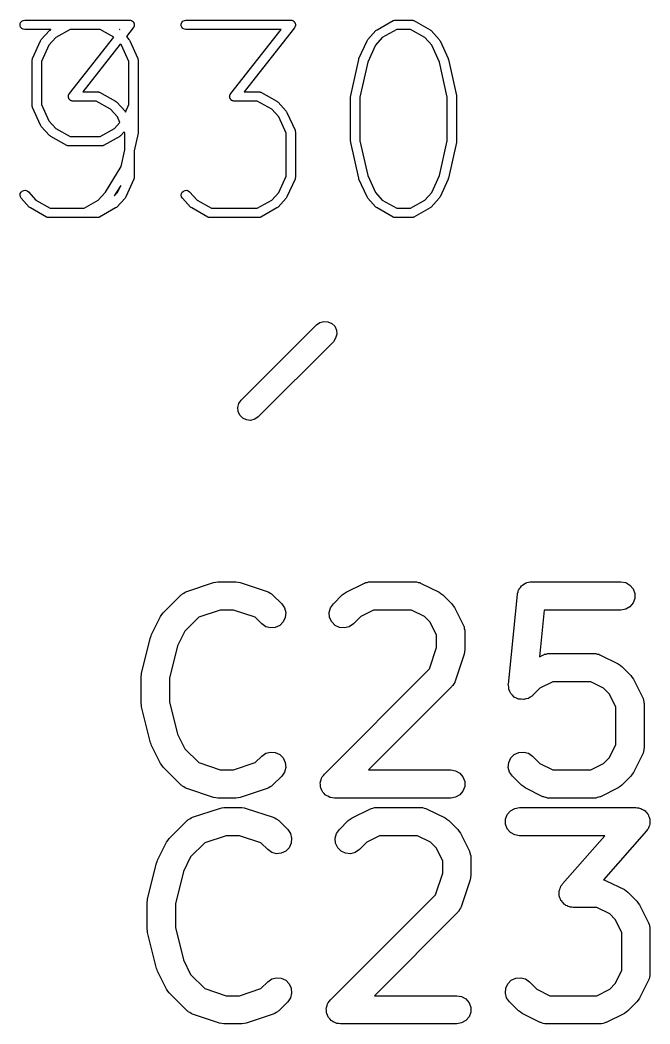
# Model space of a CAD drawing. Extents: x 83.4 to 168.1, y -157.3 to -85.4.
# Drawn here: x 154.07 to 157.42, y -121.04 to -115.7 of the extents above; entities that cross this region are included whole.
import ezdxf

# ---------------------------------------------------------------- set-up
doc = ezdxf.new("R2010")
doc.units = 0
doc.header["$MEASUREMENT"] = 0
doc.layers.add('BLACK', color=7, linetype='CONTINUOUS')

msp = doc.modelspace()

# ---------------------------------------------------------------- linework, layer by layer
at = {"layer": 'Black'}
for p, q in [((154.082, -115.71), (154.089, -115.706)), ((154.089, -115.706), (154.098, -115.704)), ((154.098, -115.704), (154.655, -115.704)), ((154.655, -115.704), (154.657, -115.705)), ((154.657, -115.705), (154.659, -115.704)), ((154.659, -115.704), (154.661, -115.705)), ((154.661, -115.705), (154.664, -115.706)), ((154.664, -115.706), (154.665, -115.707)), ((154.939, -115.71), (154.947, -115.706)), ((154.947, -115.706), (154.955, -115.704)), ((154.955, -115.704), (155.512, -115.704)), ((155.512, -115.704), (155.514, -115.705)), ((155.514, -115.705), (155.516, -115.704)), ((155.516, -115.704), (155.518, -115.705)), ((155.518, -115.705), (155.521, -115.706)), ((155.521, -115.706), (155.522, -115.707)), ((156.059, -115.707), (156.061, -115.706)), ((156.061, -115.706), (156.063, -115.705)), ((156.063, -115.705), (156.065, -115.705)), ((156.065, -115.705), (156.067, -115.705)), ((156.067, -115.705), (156.069, -115.704)), ((156.069, -115.704), (156.155, -115.704)), ((156.155, -115.704), (156.157, -115.705)), ((156.157, -115.705), (156.159, -115.705)), ((156.159, -115.705), (156.161, -115.705)), ((156.161, -115.705), (156.164, -115.706)), ((156.164, -115.706), (156.165, -115.707)), ((154.073, -115.725), (154.076, -115.717)), ((154.073, -115.734), (154.073, -115.725)), ((154.076, -115.742), (154.073, -115.734)), ((154.076, -115.717), (154.082, -115.71)), ((154.082, -115.748), (154.076, -115.742)), ((154.089, -115.753), (154.082, -115.748)), ((154.098, -115.754), (154.089, -115.753)), ((154.237, -115.754), (154.098, -115.754)), ((154.229, -115.76), (154.233, -115.758)), ((154.233, -115.758), (154.236, -115.755)), ((154.236, -115.755), (154.237, -115.754)), ((154.34, -115.754), (154.264, -115.797)), ((154.499, -115.754), (154.34, -115.754)), ((154.572, -115.795), (154.499, -115.754)), ((154.602, -115.754), (154.603, -115.755)), ((154.604, -115.754), (154.602, -115.754)), ((154.603, -115.755), (154.604, -115.754)), ((154.603, -115.755), (154.603, -115.755)), ((154.675, -115.745), (154.638, -115.792)), ((154.665, -115.707), (154.667, -115.707)), ((154.667, -115.707), (154.669, -115.709)), ((154.669, -115.709), (154.671, -115.71)), ((154.671, -115.71), (154.672, -115.711)), ((154.672, -115.711), (154.674, -115.713)), ((154.674, -115.713), (154.675, -115.715)), ((154.675, -115.715), (154.677, -115.717)), ((154.676, -115.743), (154.675, -115.745)), ((154.677, -115.742), (154.676, -115.743)), ((154.677, -115.717), (154.677, -115.718)), ((154.677, -115.718), (154.678, -115.72)), ((154.678, -115.739), (154.677, -115.742)), ((154.678, -115.72), (154.679, -115.722)), ((154.679, -115.737), (154.678, -115.739)), ((154.679, -115.722), (154.68, -115.725)), ((154.68, -115.734), (154.679, -115.735)), ((154.679, -115.735), (154.679, -115.737)), ((154.68, -115.725), (154.68, -115.727)), ((154.68, -115.727), (154.68, -115.728)), ((154.68, -115.728), (154.68, -115.731)), ((154.68, -115.731), (154.68, -115.734)), ((154.93, -115.725), (154.933, -115.717)), ((154.93, -115.734), (154.93, -115.725)), ((154.933, -115.742), (154.93, -115.734)), ((154.933, -115.717), (154.939, -115.71)), ((154.939, -115.748), (154.933, -115.742)), ((154.947, -115.753), (154.939, -115.748)), ((154.955, -115.754), (154.947, -115.753)), ((155.461, -115.754), (154.955, -115.754)), ((155.193, -116.095), (155.461, -115.754)), ((155.532, -115.745), (155.264, -116.085)), ((155.522, -115.707), (155.524, -115.707)), ((155.524, -115.707), (155.526, -115.709)), ((155.526, -115.709), (155.528, -115.71)), ((155.528, -115.71), (155.529, -115.711)), ((155.529, -115.711), (155.531, -115.713)), ((155.531, -115.713), (155.532, -115.715)), ((155.532, -115.715), (155.534, -115.717)), ((155.533, -115.743), (155.532, -115.745)), ((155.534, -115.742), (155.533, -115.743)), ((155.534, -115.717), (155.534, -115.718)), ((155.534, -115.718), (155.535, -115.72)), ((155.535, -115.739), (155.534, -115.742)), ((155.535, -115.72), (155.536, -115.722)), ((155.536, -115.737), (155.535, -115.739)), ((155.536, -115.722), (155.537, -115.725)), ((155.537, -115.734), (155.536, -115.735)), ((155.536, -115.735), (155.536, -115.737)), ((155.537, -115.725), (155.537, -115.727)), ((155.537, -115.727), (155.537, -115.728)), ((155.537, -115.728), (155.537, -115.731)), ((155.537, -115.731), (155.537, -115.734)), ((155.965, -115.76), (155.968, -115.758)), ((155.968, -115.758), (155.971, -115.755)), ((155.971, -115.755), (156.057, -115.707)), ((156.076, -115.754), (155.999, -115.797)), ((156.057, -115.707), (156.059, -115.707)), ((156.149, -115.754), (156.076, -115.754)), ((156.225, -115.797), (156.149, -115.754)), ((156.165, -115.707), (156.167, -115.707)), ((156.167, -115.707), (156.253, -115.755)), ((156.253, -115.755), (156.256, -115.758)), ((156.256, -115.758), (156.259, -115.76)), ((154.182, -115.814), (154.184, -115.811)), ((154.184, -115.811), (154.186, -115.808)), ((154.186, -115.808), (154.229, -115.76)), ((154.264, -115.797), (154.226, -115.838)), ((154.335, -116.095), (154.572, -115.795)), ((154.638, -115.792), (154.652, -115.808)), ((154.652, -115.808), (154.654, -115.811)), ((154.654, -115.811), (154.656, -115.814)), ((155.918, -115.814), (155.92, -115.811)), ((155.92, -115.811), (155.922, -115.808)), ((155.922, -115.808), (155.965, -115.76)), ((155.999, -115.797), (155.962, -115.838)), ((156.262, -115.838), (156.225, -115.797)), ((156.259, -115.76), (156.302, -115.808)), ((156.302, -115.808), (156.304, -115.811)), ((156.304, -115.811), (156.306, -115.814)), ((154.139, -115.909), (154.182, -115.814)), ((154.226, -115.838), (154.187, -115.925)), ((154.606, -115.832), (154.407, -116.085)), ((154.612, -115.838), (154.606, -115.832)), ((154.651, -115.925), (154.612, -115.838)), ((154.656, -115.814), (154.699, -115.909)), ((155.875, -115.909), (155.918, -115.814)), ((155.962, -115.838), (155.922, -115.928)), ((156.303, -115.928), (156.262, -115.838)), ((156.306, -115.814), (156.349, -115.909)), ((154.137, -115.918), (154.138, -115.915)), ((154.137, -115.919), (154.137, -115.918)), ((154.137, -115.92), (154.137, -115.919)), ((154.138, -115.915), (154.139, -115.911)), ((154.139, -115.91), (154.139, -115.909)), ((154.139, -115.911), (154.139, -115.91)), ((154.699, -115.909), (154.7, -115.91)), ((154.7, -115.91), (154.7, -115.911)), ((154.7, -115.911), (154.701, -115.915)), ((154.701, -115.915), (154.701, -115.918)), ((154.701, -115.918), (154.701, -115.919)), ((154.701, -115.919), (154.701, -115.92)), ((155.831, -116.105), (155.874, -115.914)), ((155.874, -115.914), (155.875, -115.912)), ((155.875, -115.912), (155.875, -115.909)), ((156.349, -115.909), (156.35, -115.912)), ((156.35, -115.912), (156.351, -115.914)), ((156.351, -115.914), (156.394, -116.105)), ((154.137, -116.158), (154.137, -115.92)), ((154.187, -115.925), (154.187, -116.152)), ((154.651, -116.152), (154.651, -115.925)), ((154.701, -115.92), (154.701, -116.301)), ((155.922, -115.928), (155.88, -116.113)), ((156.344, -116.113), (156.303, -115.928)), ((154.33, -116.106), (154.331, -116.104)), ((154.33, -116.108), (154.33, -116.106)), ((154.33, -116.111), (154.33, -116.108)), ((154.33, -116.113), (154.33, -116.111)), ((154.33, -116.115), (154.33, -116.113)), ((154.331, -116.117), (154.33, -116.115)), ((154.331, -116.102), (154.333, -116.1)), ((154.331, -116.104), (154.331, -116.102)), ((154.332, -116.119), (154.331, -116.117)), ((154.333, -116.121), (154.332, -116.119)), ((154.333, -116.098), (154.335, -116.096)), ((154.333, -116.1), (154.333, -116.098)), ((154.333, -116.123), (154.333, -116.121)), ((154.335, -116.125), (154.333, -116.123)), ((154.335, -116.096), (154.335, -116.095)), ((154.336, -116.127), (154.335, -116.125)), ((154.338, -116.128), (154.336, -116.127)), ((154.339, -116.129), (154.338, -116.128)), ((154.341, -116.131), (154.339, -116.129)), ((154.343, -116.132), (154.341, -116.131)), ((154.345, -116.133), (154.343, -116.132)), ((154.347, -116.134), (154.345, -116.133)), ((154.407, -116.085), (154.484, -116.085)), ((154.484, -116.085), (154.486, -116.086)), ((154.486, -116.086), (154.488, -116.086)), ((154.488, -116.086), (154.49, -116.086)), ((154.49, -116.086), (154.492, -116.087)), ((154.492, -116.087), (154.494, -116.088)), ((154.494, -116.088), (154.496, -116.088)), ((154.496, -116.088), (154.581, -116.136)), ((155.187, -116.111), (155.188, -116.108)), ((155.188, -116.113), (155.187, -116.111)), ((155.188, -116.102), (155.19, -116.1)), ((155.188, -116.104), (155.188, -116.102)), ((155.188, -116.106), (155.188, -116.104)), ((155.188, -116.108), (155.188, -116.106)), ((155.188, -116.115), (155.188, -116.113)), ((155.188, -116.117), (155.188, -116.115)), ((155.189, -116.119), (155.188, -116.117)), ((155.19, -116.121), (155.189, -116.119)), ((155.19, -116.1), (155.191, -116.098)), ((155.191, -116.123), (155.19, -116.121)), ((155.191, -116.098), (155.192, -116.096)), ((155.192, -116.125), (155.191, -116.123)), ((155.192, -116.096), (155.193, -116.095)), ((155.194, -116.127), (155.192, -116.125)), ((155.195, -116.128), (155.194, -116.127)), ((155.196, -116.129), (155.195, -116.128)), ((155.198, -116.131), (155.196, -116.129)), ((155.2, -116.132), (155.198, -116.131)), ((155.202, -116.133), (155.2, -116.132)), ((155.204, -116.134), (155.202, -116.133)), ((155.264, -116.085), (155.341, -116.085)), ((155.341, -116.085), (155.343, -116.086)), ((155.343, -116.086), (155.345, -116.086)), ((155.345, -116.086), (155.347, -116.086)), ((155.347, -116.086), (155.349, -116.087)), ((155.349, -116.087), (155.351, -116.088)), ((155.351, -116.088), (155.353, -116.088)), ((155.353, -116.088), (155.439, -116.136)), ((155.83, -116.11), (155.831, -116.107)), ((155.83, -116.348), (155.83, -116.11)), ((155.831, -116.107), (155.831, -116.105)), ((155.88, -116.113), (155.88, -116.346)), ((156.344, -116.346), (156.344, -116.113)), ((156.394, -116.105), (156.394, -116.107)), ((156.394, -116.107), (156.394, -116.11)), ((156.394, -116.11), (156.394, -116.348)), ((154.137, -116.159), (154.137, -116.158)), ((154.137, -116.16), (154.137, -116.159)), ((154.138, -116.163), (154.137, -116.16)), ((154.139, -116.166), (154.138, -116.163)), ((154.139, -116.167), (154.139, -116.166)), ((154.139, -116.168), (154.139, -116.167)), ((154.182, -116.263), (154.139, -116.168)), ((154.187, -116.152), (154.226, -116.239)), ((154.349, -116.134), (154.347, -116.134)), ((154.351, -116.135), (154.349, -116.134)), ((154.353, -116.135), (154.351, -116.135)), ((154.355, -116.135), (154.353, -116.135)), ((154.477, -116.135), (154.355, -116.135)), ((154.554, -116.178), (154.477, -116.135)), ((154.591, -116.219), (154.554, -116.178)), ((154.581, -116.136), (154.585, -116.139)), ((154.585, -116.139), (154.588, -116.141)), ((154.588, -116.141), (154.631, -116.189)), ((154.633, -116.193), (154.651, -116.152)), ((155.206, -116.134), (155.204, -116.134)), ((155.209, -116.135), (155.206, -116.134)), ((155.21, -116.135), (155.209, -116.135)), ((155.212, -116.135), (155.21, -116.135)), ((155.334, -116.135), (155.212, -116.135)), ((155.411, -116.178), (155.334, -116.135)), ((155.448, -116.219), (155.411, -116.178)), ((155.439, -116.136), (155.442, -116.139)), ((155.442, -116.139), (155.445, -116.141)), ((155.445, -116.141), (155.488, -116.189)), ((154.226, -116.239), (154.264, -116.281)), ((154.604, -116.248), (154.591, -116.219)), ((154.631, -116.189), (154.633, -116.192)), ((154.633, -116.192), (154.633, -116.193)), ((155.487, -116.306), (155.448, -116.219)), ((155.488, -116.189), (155.49, -116.192)), ((155.49, -116.192), (155.492, -116.195)), ((155.492, -116.195), (155.535, -116.29)), ((154.184, -116.266), (154.182, -116.263)), ((154.186, -116.27), (154.184, -116.266)), ((154.229, -116.317), (154.186, -116.27)), ((154.264, -116.281), (154.34, -116.323)), ((154.499, -116.323), (154.575, -116.281)), ((154.575, -116.281), (154.604, -116.248)), ((155.535, -116.29), (155.535, -116.291)), ((155.535, -116.291), (155.536, -116.292)), ((155.536, -116.292), (155.536, -116.295)), ((154.233, -116.32), (154.229, -116.317)), ((154.236, -116.323), (154.233, -116.32)), ((154.321, -116.37), (154.236, -116.323)), ((154.34, -116.323), (154.499, -116.323)), ((154.603, -116.323), (154.517, -116.37)), ((154.606, -116.32), (154.603, -116.323)), ((154.609, -116.317), (154.606, -116.32)), ((154.627, -116.298), (154.609, -116.317)), ((154.63, -116.306), (154.627, -116.298)), ((154.63, -116.393), (154.63, -116.306)), ((154.701, -116.306), (154.68, -116.399)), ((154.701, -116.301), (154.701, -116.303)), ((154.701, -116.303), (154.701, -116.306)), ((155.487, -116.533), (155.487, -116.306)), ((155.536, -116.295), (155.537, -116.299)), ((155.537, -116.299), (155.537, -116.3)), ((155.537, -116.3), (155.537, -116.301)), ((155.537, -116.301), (155.537, -116.539)), ((155.88, -116.346), (155.922, -116.531)), ((156.303, -116.531), (156.344, -116.346)), ((154.323, -116.371), (154.321, -116.37)), ((154.325, -116.372), (154.323, -116.371)), ((154.327, -116.372), (154.325, -116.372)), ((154.33, -116.373), (154.327, -116.372)), ((154.332, -116.373), (154.33, -116.373)), ((154.334, -116.373), (154.332, -116.373)), ((154.505, -116.373), (154.334, -116.373)), ((154.507, -116.373), (154.505, -116.373)), ((154.509, -116.373), (154.507, -116.373)), ((154.511, -116.372), (154.509, -116.373)), ((154.514, -116.372), (154.511, -116.372)), ((154.515, -116.371), (154.514, -116.372)), ((154.517, -116.37), (154.515, -116.371)), ((154.61, -116.482), (154.63, -116.393)), ((154.68, -116.399), (154.68, -116.539)), ((155.831, -116.351), (155.83, -116.348)), ((155.831, -116.354), (155.831, -116.351)), ((155.874, -116.544), (155.831, -116.354)), ((156.394, -116.354), (156.351, -116.544)), ((156.394, -116.348), (156.394, -116.351)), ((156.394, -116.351), (156.394, -116.354)), ((154.528, -116.619), (154.61, -116.482)), ((154.678, -116.549), (154.635, -116.644)), ((154.679, -116.547), (154.678, -116.548)), ((154.678, -116.548), (154.678, -116.549)), ((154.68, -116.541), (154.679, -116.544)), ((154.679, -116.544), (154.679, -116.547)), ((154.68, -116.539), (154.68, -116.54)), ((154.68, -116.54), (154.68, -116.541)), ((155.448, -116.62), (155.487, -116.533)), ((155.535, -116.549), (155.492, -116.644)), ((155.536, -116.547), (155.535, -116.548)), ((155.535, -116.548), (155.535, -116.549)), ((155.537, -116.541), (155.536, -116.544)), ((155.536, -116.544), (155.536, -116.547)), ((155.537, -116.539), (155.537, -116.54)), ((155.537, -116.54), (155.537, -116.541)), ((155.875, -116.547), (155.874, -116.544)), ((155.875, -116.549), (155.875, -116.547)), ((155.918, -116.644), (155.875, -116.549)), ((155.922, -116.531), (155.962, -116.62)), ((156.262, -116.62), (156.303, -116.531)), ((156.349, -116.549), (156.306, -116.644)), ((156.35, -116.547), (156.349, -116.549)), ((156.351, -116.544), (156.35, -116.547)), ((154.078, -116.619), (154.085, -116.613)), ((154.085, -116.613), (154.093, -116.61)), ((154.093, -116.61), (154.101, -116.609)), ((154.101, -116.609), (154.11, -116.612)), ((154.11, -116.612), (154.117, -116.617)), ((154.608, -116.583), (154.574, -116.639)), ((154.591, -116.62), (154.608, -116.583)), ((154.935, -116.619), (154.942, -116.613)), ((154.942, -116.613), (154.95, -116.61)), ((154.95, -116.61), (154.959, -116.609)), ((154.959, -116.609), (154.967, -116.612)), ((154.967, -116.612), (154.974, -116.617)), ((154.073, -116.635), (154.074, -116.626)), ((154.075, -116.643), (154.073, -116.635)), ((154.074, -116.626), (154.078, -116.619)), ((154.079, -116.651), (154.075, -116.643)), ((154.122, -116.698), (154.079, -116.651)), ((154.117, -116.617), (154.157, -116.662)), ((154.157, -116.662), (154.233, -116.704)), ((154.413, -116.704), (154.489, -116.662)), ((154.489, -116.662), (154.528, -116.619)), ((154.574, -116.639), (154.591, -116.62)), ((154.631, -116.651), (154.588, -116.698)), ((154.633, -116.647), (154.631, -116.651)), ((154.635, -116.644), (154.633, -116.647)), ((154.93, -116.635), (154.931, -116.626)), ((154.932, -116.643), (154.93, -116.635)), ((154.931, -116.626), (154.935, -116.619)), ((154.936, -116.651), (154.932, -116.643)), ((154.979, -116.698), (154.936, -116.651)), ((154.974, -116.617), (155.014, -116.662)), ((155.014, -116.662), (155.09, -116.704)), ((155.334, -116.704), (155.411, -116.662)), ((155.411, -116.662), (155.448, -116.62)), ((155.488, -116.651), (155.445, -116.698)), ((155.49, -116.647), (155.488, -116.651)), ((155.492, -116.644), (155.49, -116.647)), ((155.92, -116.647), (155.918, -116.644)), ((155.922, -116.651), (155.92, -116.647)), ((155.965, -116.698), (155.922, -116.651)), ((155.962, -116.62), (155.999, -116.662)), ((155.999, -116.662), (156.076, -116.704)), ((156.149, -116.704), (156.225, -116.662)), ((156.225, -116.662), (156.262, -116.62)), ((156.302, -116.651), (156.259, -116.698)), ((156.304, -116.647), (156.302, -116.651)), ((156.306, -116.644), (156.304, -116.647)), ((154.125, -116.701), (154.122, -116.698)), ((154.129, -116.703), (154.125, -116.701)), ((154.214, -116.751), (154.129, -116.703)), ((154.233, -116.704), (154.413, -116.704)), ((154.581, -116.703), (154.496, -116.751)), ((154.585, -116.701), (154.581, -116.703)), ((154.588, -116.698), (154.585, -116.701)), ((154.983, -116.701), (154.979, -116.698)), ((154.986, -116.703), (154.983, -116.701)), ((155.071, -116.751), (154.986, -116.703)), ((155.09, -116.704), (155.334, -116.704)), ((155.439, -116.703), (155.353, -116.751)), ((155.442, -116.701), (155.439, -116.703)), ((155.445, -116.698), (155.442, -116.701)), ((155.968, -116.701), (155.965, -116.698)), ((155.971, -116.703), (155.968, -116.701)), ((156.057, -116.751), (155.971, -116.703)), ((156.076, -116.704), (156.149, -116.704)), ((156.253, -116.703), (156.167, -116.751)), ((156.256, -116.701), (156.253, -116.703)), ((156.259, -116.698), (156.256, -116.701)), ((154.216, -116.752), (154.214, -116.751)), ((154.218, -116.753), (154.216, -116.752)), ((154.22, -116.753), (154.218, -116.753)), ((154.223, -116.754), (154.22, -116.753)), ((154.225, -116.754), (154.223, -116.754)), ((154.226, -116.754), (154.225, -116.754)), ((154.248, -116.754), (154.226, -116.754)), ((154.484, -116.754), (154.248, -116.754)), ((154.486, -116.754), (154.484, -116.754)), ((154.488, -116.754), (154.486, -116.754)), ((154.49, -116.753), (154.488, -116.754)), ((154.492, -116.753), (154.49, -116.753)), ((154.494, -116.752), (154.492, -116.753)), ((154.496, -116.751), (154.494, -116.752)), ((155.073, -116.752), (155.071, -116.751)), ((155.075, -116.753), (155.073, -116.752)), ((155.077, -116.753), (155.075, -116.753)), ((155.08, -116.754), (155.077, -116.753)), ((155.082, -116.754), (155.08, -116.754)), ((155.084, -116.754), (155.082, -116.754)), ((155.341, -116.754), (155.084, -116.754)), ((155.343, -116.754), (155.341, -116.754)), ((155.345, -116.754), (155.343, -116.754)), ((155.347, -116.753), (155.345, -116.754)), ((155.349, -116.753), (155.347, -116.753)), ((155.351, -116.752), (155.349, -116.753)), ((155.353, -116.751), (155.351, -116.752)), ((156.059, -116.752), (156.057, -116.751)), ((156.061, -116.753), (156.059, -116.752)), ((156.063, -116.753), (156.061, -116.753)), ((156.065, -116.754), (156.063, -116.753)), ((156.067, -116.754), (156.065, -116.754)), ((156.069, -116.754), (156.067, -116.754)), ((156.155, -116.754), (156.069, -116.754)), ((156.157, -116.754), (156.155, -116.754)), ((156.159, -116.754), (156.157, -116.754)), ((156.161, -116.753), (156.159, -116.754)), ((156.164, -116.753), (156.161, -116.753)), ((156.165, -116.752), (156.164, -116.753)), ((156.167, -116.751), (156.165, -116.752)), ((155.667, -117.311), (155.688, -117.306)), ((155.688, -117.306), (155.71, -117.308)), ((155.249, -117.724), (155.649, -117.324)), ((155.649, -117.324), (155.667, -117.311)), ((155.71, -117.308), (155.73, -117.317)), ((155.73, -117.317), (155.746, -117.332)), ((155.746, -117.332), (155.755, -117.352)), ((155.755, -117.352), (155.757, -117.374)), ((155.739, -117.414), (155.339, -117.814)), ((155.751, -117.396), (155.739, -117.414)), ((155.757, -117.374), (155.751, -117.396)), ((155.236, -117.742), (155.249, -117.724)), ((155.231, -117.763), (155.236, -117.742)), ((155.233, -117.785), (155.231, -117.763)), ((155.242, -117.805), (155.233, -117.785)), ((155.258, -117.821), (155.242, -117.805)), ((155.277, -117.83), (155.258, -117.821)), ((155.299, -117.832), (155.277, -117.83)), ((155.321, -117.826), (155.299, -117.832)), ((155.339, -117.814), (155.321, -117.826)), ((155.101, -118.695), (155.113, -118.693)), ((155.113, -118.693), (155.125, -118.691)), ((155.125, -118.691), (155.22, -118.691)), ((155.22, -118.691), (155.232, -118.693)), ((155.232, -118.693), (155.244, -118.695)), ((155.909, -118.695), (155.918, -118.694)), ((155.918, -118.694), (155.926, -118.691)), ((155.926, -118.691), (155.93, -118.691)), ((155.93, -118.691), (155.935, -118.691)), ((155.935, -118.691), (156.173, -118.691)), ((156.173, -118.691), (156.177, -118.691)), ((156.177, -118.691), (156.181, -118.691)), ((156.181, -118.691), (156.19, -118.694)), ((156.19, -118.694), (156.198, -118.695)), ((156.766, -118.695), (156.776, -118.693)), ((156.776, -118.693), (156.786, -118.691)), ((156.786, -118.691), (156.789, -118.691)), ((156.789, -118.691), (156.792, -118.691)), ((156.792, -118.691), (157.268, -118.691)), ((157.268, -118.691), (157.294, -118.695)), ((154.943, -118.75), (154.951, -118.745)), ((154.951, -118.745), (154.955, -118.744)), ((154.955, -118.744), (154.959, -118.742)), ((154.959, -118.742), (155.101, -118.695)), ((155.244, -118.695), (155.387, -118.742)), ((155.387, -118.742), (155.391, -118.744)), ((155.391, -118.744), (155.395, -118.745)), ((155.395, -118.745), (155.402, -118.75)), ((155.796, -118.753), (155.806, -118.746)), ((155.806, -118.746), (155.901, -118.699)), ((155.901, -118.699), (155.905, -118.697)), ((155.905, -118.697), (155.909, -118.695)), ((156.198, -118.695), (156.202, -118.697)), ((156.202, -118.697), (156.206, -118.699)), ((156.206, -118.699), (156.302, -118.746)), ((156.302, -118.746), (156.311, -118.753)), ((156.718, -118.753), (156.721, -118.743)), ((156.721, -118.743), (156.724, -118.733)), ((156.724, -118.733), (156.726, -118.731)), ((156.726, -118.731), (156.727, -118.728)), ((156.727, -118.728), (156.733, -118.72)), ((156.733, -118.72), (156.739, -118.712)), ((156.739, -118.712), (156.742, -118.71)), ((156.742, -118.71), (156.744, -118.708)), ((156.744, -118.708), (156.752, -118.703)), ((156.752, -118.703), (156.761, -118.697)), ((156.761, -118.697), (156.764, -118.697)), ((156.764, -118.697), (156.766, -118.695)), ((157.294, -118.695), (157.316, -118.708)), ((157.316, -118.708), (157.333, -118.728)), ((157.333, -118.728), (157.342, -118.753)), ((154.834, -118.855), (154.929, -118.76)), ((154.929, -118.76), (154.933, -118.758)), ((154.933, -118.758), (154.936, -118.755)), ((154.936, -118.755), (154.943, -118.75)), ((155.402, -118.75), (155.41, -118.755)), ((155.41, -118.755), (155.413, -118.758)), ((155.413, -118.758), (155.416, -118.76)), ((155.416, -118.76), (155.464, -118.808)), ((155.739, -118.808), (155.786, -118.76)), ((155.786, -118.76), (155.796, -118.753)), ((156.311, -118.753), (156.321, -118.76)), ((156.321, -118.76), (156.369, -118.808)), ((156.67, -119.234), (156.717, -118.758)), ((156.717, -118.758), (156.718, -118.755)), ((156.718, -118.755), (156.718, -118.753)), ((157.342, -118.779), (157.333, -118.803)), ((157.342, -118.753), (157.342, -118.779)), ((155.137, -118.841), (155.023, -118.879)), ((155.208, -118.841), (155.137, -118.841)), ((155.323, -118.879), (155.208, -118.841)), ((155.464, -118.808), (155.479, -118.829)), ((155.479, -118.829), (155.486, -118.854)), ((155.486, -118.854), (155.483, -118.88)), ((155.717, -118.854), (155.724, -118.829)), ((155.719, -118.88), (155.717, -118.854)), ((155.724, -118.829), (155.739, -118.808)), ((155.952, -118.841), (155.884, -118.875)), ((156.155, -118.841), (155.952, -118.841)), ((156.224, -118.875), (156.155, -118.841)), ((156.369, -118.808), (156.376, -118.818)), ((156.376, -118.818), (156.383, -118.827)), ((156.383, -118.827), (156.43, -118.923)), ((156.86, -118.841), (156.835, -119.089)), ((157.268, -118.841), (156.86, -118.841)), ((157.294, -118.836), (157.268, -118.841)), ((157.316, -118.823), (157.294, -118.836)), ((157.333, -118.803), (157.316, -118.823)), ((154.772, -118.97), (154.82, -118.875)), ((154.82, -118.875), (154.827, -118.865)), ((154.827, -118.865), (154.834, -118.855)), ((155.023, -118.879), (154.949, -118.953)), ((155.358, -118.914), (155.323, -118.879)), ((155.472, -118.904), (155.454, -118.922)), ((155.483, -118.88), (155.472, -118.904)), ((155.73, -118.904), (155.719, -118.88)), ((155.749, -118.922), (155.73, -118.904)), ((155.884, -118.875), (155.845, -118.914)), ((156.254, -118.905), (156.224, -118.875)), ((156.288, -118.974), (156.254, -118.905)), ((154.949, -118.953), (154.91, -119.03)), ((155.379, -118.929), (155.358, -118.914)), ((155.404, -118.936), (155.379, -118.929)), ((155.43, -118.933), (155.404, -118.936)), ((155.454, -118.922), (155.43, -118.933)), ((155.772, -118.933), (155.749, -118.922)), ((155.798, -118.936), (155.772, -118.933)), ((155.823, -118.929), (155.798, -118.936)), ((155.845, -118.914), (155.823, -118.929)), ((156.43, -118.923), (156.432, -118.927)), ((156.432, -118.927), (156.434, -118.93)), ((156.434, -118.93), (156.435, -118.939)), ((156.435, -118.939), (156.438, -118.948)), ((156.438, -118.948), (156.437, -118.952)), ((156.437, -118.952), (156.438, -118.956)), ((156.438, -118.956), (156.438, -119.051)), ((154.719, -119.176), (154.767, -118.986)), ((154.767, -118.986), (154.77, -118.978)), ((154.77, -118.978), (154.772, -118.97)), ((156.288, -119.039), (156.288, -118.974)), ((154.91, -119.03), (154.867, -119.203)), ((156.25, -119.154), (156.288, -119.039)), ((156.436, -119.063), (156.434, -119.075)), ((156.438, -119.051), (156.436, -119.063)), ((156.434, -119.075), (156.387, -119.218)), ((156.835, -119.089), (156.853, -119.08)), ((156.853, -119.08), (156.858, -119.078)), ((156.858, -119.078), (156.861, -119.076)), ((156.861, -119.076), (156.87, -119.075)), ((156.87, -119.075), (156.878, -119.072)), ((156.878, -119.072), (156.883, -119.072)), ((156.883, -119.072), (156.887, -119.072)), ((156.887, -119.072), (157.125, -119.072)), ((157.125, -119.072), (157.129, -119.072)), ((157.129, -119.072), (157.134, -119.072)), ((157.134, -119.072), (157.142, -119.075)), ((157.142, -119.075), (157.151, -119.076)), ((157.151, -119.076), (157.155, -119.078)), ((157.155, -119.078), (157.159, -119.08)), ((157.159, -119.08), (157.254, -119.127)), ((155.691, -119.713), (156.25, -119.154)), ((157.254, -119.127), (157.264, -119.134)), ((157.264, -119.134), (157.273, -119.141)), ((157.273, -119.141), (157.321, -119.189)), ((154.717, -119.194), (154.718, -119.185)), ((154.717, -119.337), (154.717, -119.194)), ((154.718, -119.185), (154.719, -119.176)), ((154.867, -119.203), (154.867, -119.328)), ((156.384, -119.226), (156.379, -119.233)), ((156.385, -119.222), (156.384, -119.226)), ((156.387, -119.218), (156.385, -119.222)), ((156.905, -119.222), (156.836, -119.256)), ((157.107, -119.222), (156.905, -119.222)), ((157.176, -119.256), (157.107, -119.222)), ((157.321, -119.189), (157.328, -119.199)), ((157.328, -119.199), (157.335, -119.208)), ((157.335, -119.208), (157.383, -119.304)), ((156.369, -119.247), (155.925, -119.691)), ((156.371, -119.244), (156.369, -119.247)), ((156.374, -119.241), (156.371, -119.244)), ((156.379, -119.233), (156.374, -119.241)), ((156.671, -119.248), (156.669, -119.235)), ((156.669, -119.235), (156.67, -119.235)), ((156.67, -119.235), (156.67, -119.234)), ((156.671, -119.26), (156.671, -119.248)), ((156.672, -119.261), (156.671, -119.26)), ((156.677, -119.273), (156.672, -119.261)), ((156.672, -119.261), (156.672, -119.261)), ((156.682, -119.284), (156.677, -119.273)), ((156.836, -119.256), (156.797, -119.295)), ((157.206, -119.286), (157.176, -119.256)), ((154.867, -119.328), (154.91, -119.501)), ((156.683, -119.284), (156.682, -119.284)), ((156.683, -119.285), (156.683, -119.284)), ((156.692, -119.294), (156.683, -119.285)), ((156.7, -119.303), (156.692, -119.294)), ((156.701, -119.303), (156.7, -119.303)), ((156.713, -119.309), (156.701, -119.303)), ((156.701, -119.303), (156.701, -119.303)), ((156.724, -119.314), (156.713, -119.309)), ((156.725, -119.314), (156.724, -119.314)), ((156.724, -119.314), (156.724, -119.314)), ((156.737, -119.315), (156.725, -119.314)), ((156.75, -119.317), (156.737, -119.315)), ((156.751, -119.317), (156.75, -119.317)), ((156.75, -119.317), (156.75, -119.317)), ((156.763, -119.313), (156.751, -119.317)), ((156.775, -119.31), (156.763, -119.313)), ((156.776, -119.31), (156.775, -119.31)), ((156.775, -119.31), (156.775, -119.31)), ((156.786, -119.303), (156.776, -119.31)), ((156.797, -119.296), (156.786, -119.303)), ((156.797, -119.295), (156.797, -119.295)), ((156.797, -119.295), (156.797, -119.296)), ((157.241, -119.355), (157.206, -119.286)), ((157.383, -119.304), (157.384, -119.308)), ((157.384, -119.308), (157.386, -119.311)), ((157.386, -119.311), (157.388, -119.32)), ((157.388, -119.32), (157.39, -119.329)), ((157.39, -119.329), (157.39, -119.333)), ((157.39, -119.333), (157.391, -119.337)), ((154.718, -119.346), (154.717, -119.337)), ((154.719, -119.355), (154.718, -119.346)), ((154.767, -119.546), (154.719, -119.355)), ((157.241, -119.557), (157.241, -119.355)), ((157.391, -119.337), (157.391, -119.575)), ((154.77, -119.553), (154.767, -119.546)), ((154.91, -119.501), (154.949, -119.578)), ((154.772, -119.561), (154.77, -119.553)), ((154.82, -119.656), (154.772, -119.561)), ((154.949, -119.578), (155.023, -119.652)), ((155.358, -119.617), (155.379, -119.602)), ((155.379, -119.602), (155.404, -119.596)), ((155.404, -119.596), (155.43, -119.598)), ((155.43, -119.598), (155.454, -119.609)), ((156.701, -119.609), (156.725, -119.598)), ((156.725, -119.598), (156.751, -119.596)), ((156.751, -119.596), (156.776, -119.602)), ((156.776, -119.602), (156.797, -119.617)), ((157.206, -119.626), (157.241, -119.557)), ((157.386, -119.601), (157.384, -119.605)), ((157.388, -119.592), (157.386, -119.601)), ((157.39, -119.584), (157.388, -119.592)), ((157.391, -119.575), (157.39, -119.579)), ((157.39, -119.579), (157.39, -119.584)), ((155.023, -119.652), (155.137, -119.691)), ((155.208, -119.691), (155.323, -119.652)), ((155.323, -119.652), (155.358, -119.617)), ((155.454, -119.609), (155.472, -119.627)), ((155.472, -119.627), (155.483, -119.651)), ((155.483, -119.651), (155.486, -119.677)), ((156.669, -119.677), (156.672, -119.651)), ((156.672, -119.651), (156.683, -119.627)), ((156.683, -119.627), (156.701, -119.609)), ((156.797, -119.617), (156.836, -119.656)), ((157.176, -119.656), (157.206, -119.626)), ((157.383, -119.609), (157.335, -119.704)), ((157.384, -119.605), (157.383, -119.609)), ((154.827, -119.666), (154.82, -119.656)), ((154.834, -119.676), (154.827, -119.666)), ((154.929, -119.771), (154.834, -119.676)), ((155.137, -119.691), (155.208, -119.691)), ((155.479, -119.702), (155.464, -119.723)), ((155.486, -119.677), (155.479, -119.702)), ((155.925, -119.691), (156.363, -119.691)), ((156.363, -119.691), (156.389, -119.695)), ((156.389, -119.695), (156.411, -119.708)), ((156.411, -119.708), (156.428, -119.728)), ((156.676, -119.702), (156.669, -119.677)), ((156.691, -119.723), (156.676, -119.702)), ((156.836, -119.656), (156.905, -119.691)), ((156.905, -119.691), (157.107, -119.691)), ((157.107, -119.691), (157.176, -119.656)), ((157.335, -119.704), (157.328, -119.714)), ((155.464, -119.723), (155.416, -119.771)), ((155.669, -119.759), (155.67, -119.756)), ((155.67, -119.769), (155.669, -119.759)), ((155.67, -119.753), (155.674, -119.743)), ((155.67, -119.756), (155.67, -119.753)), ((155.674, -119.743), (155.676, -119.734)), ((155.676, -119.734), (155.678, -119.731)), ((155.678, -119.731), (155.679, -119.728)), ((155.679, -119.728), (155.686, -119.721)), ((155.686, -119.721), (155.691, -119.713)), ((156.428, -119.728), (156.437, -119.753)), ((156.437, -119.753), (156.437, -119.779)), ((156.739, -119.771), (156.691, -119.723)), ((157.321, -119.723), (157.273, -119.771)), ((157.328, -119.714), (157.321, -119.723)), ((154.933, -119.774), (154.929, -119.771)), ((154.936, -119.777), (154.933, -119.774)), ((154.943, -119.781), (154.936, -119.777)), ((154.951, -119.786), (154.943, -119.781)), ((154.955, -119.787), (154.951, -119.786)), ((154.959, -119.789), (154.955, -119.787)), ((155.101, -119.837), (154.959, -119.789)), ((155.387, -119.789), (155.244, -119.837)), ((155.391, -119.787), (155.387, -119.789)), ((155.395, -119.786), (155.391, -119.787)), ((155.402, -119.781), (155.395, -119.786)), ((155.41, -119.777), (155.402, -119.781)), ((155.413, -119.774), (155.41, -119.777)), ((155.416, -119.771), (155.413, -119.774)), ((155.67, -119.779), (155.67, -119.769)), ((155.671, -119.782), (155.67, -119.779)), ((155.672, -119.785), (155.671, -119.782)), ((155.676, -119.794), (155.672, -119.785)), ((155.679, -119.803), (155.676, -119.794)), ((155.681, -119.806), (155.679, -119.803)), ((155.683, -119.809), (155.681, -119.806)), ((155.69, -119.816), (155.683, -119.809)), ((156.428, -119.803), (156.411, -119.823)), ((156.437, -119.779), (156.428, -119.803)), ((156.749, -119.778), (156.739, -119.771)), ((156.758, -119.785), (156.749, -119.778)), ((156.853, -119.833), (156.758, -119.785)), ((157.254, -119.785), (157.159, -119.833)), ((157.264, -119.778), (157.254, -119.785)), ((157.273, -119.771), (157.264, -119.778)), ((155.113, -119.839), (155.101, -119.837)), ((155.125, -119.841), (155.113, -119.839)), ((155.22, -119.841), (155.125, -119.841)), ((155.232, -119.839), (155.22, -119.841)), ((155.244, -119.837), (155.232, -119.839)), ((155.696, -119.823), (155.69, -119.816)), ((155.699, -119.825), (155.696, -119.823)), ((155.701, -119.827), (155.699, -119.825)), ((155.71, -119.831), (155.701, -119.827)), ((155.719, -119.836), (155.71, -119.831)), ((155.722, -119.837), (155.719, -119.836)), ((155.725, -119.838), (155.722, -119.837)), ((155.735, -119.839), (155.725, -119.838)), ((155.744, -119.841), (155.735, -119.839)), ((156.363, -119.841), (155.744, -119.841)), ((156.389, -119.836), (156.363, -119.841)), ((156.411, -119.823), (156.389, -119.836)), ((156.858, -119.834), (156.853, -119.833)), ((156.861, -119.836), (156.858, -119.834)), ((156.87, -119.838), (156.861, -119.836)), ((156.878, -119.84), (156.87, -119.838)), ((156.883, -119.84), (156.878, -119.84)), ((156.887, -119.841), (156.883, -119.84)), ((157.125, -119.841), (156.887, -119.841)), ((157.129, -119.84), (157.125, -119.841)), ((157.134, -119.84), (157.129, -119.84)), ((157.142, -119.838), (157.134, -119.84)), ((157.151, -119.836), (157.142, -119.838)), ((157.155, -119.834), (157.151, -119.836)), ((157.159, -119.833), (157.155, -119.834)), ((154.99, -119.942), (155.133, -119.895)), ((155.133, -119.895), (155.145, -119.893)), ((155.145, -119.893), (155.157, -119.891)), ((155.157, -119.891), (155.252, -119.891)), ((155.252, -119.891), (155.264, -119.893)), ((155.264, -119.893), (155.276, -119.895)), ((155.276, -119.895), (155.419, -119.942)), ((155.838, -119.946), (155.933, -119.899)), ((155.933, -119.899), (155.937, -119.897)), ((155.937, -119.897), (155.941, -119.895)), ((155.941, -119.895), (155.949, -119.894)), ((155.949, -119.894), (155.958, -119.891)), ((155.958, -119.891), (155.962, -119.891)), ((155.962, -119.891), (155.966, -119.891)), ((155.966, -119.891), (156.205, -119.891)), ((156.205, -119.891), (156.209, -119.891)), ((156.209, -119.891), (156.213, -119.891)), ((156.213, -119.891), (156.222, -119.894)), ((156.222, -119.894), (156.23, -119.895)), ((156.23, -119.895), (156.234, -119.897)), ((156.234, -119.897), (156.238, -119.899)), ((156.238, -119.899), (156.333, -119.946)), ((156.663, -119.928), (156.68, -119.908)), ((156.68, -119.908), (156.703, -119.895)), ((156.703, -119.895), (156.728, -119.891)), ((156.728, -119.891), (157.347, -119.891)), ((157.347, -119.891), (157.355, -119.892)), ((157.355, -119.892), (157.362, -119.892)), ((157.362, -119.892), (157.367, -119.894)), ((157.367, -119.894), (157.373, -119.895)), ((157.373, -119.895), (157.379, -119.899)), ((157.379, -119.899), (157.386, -119.902)), ((157.386, -119.902), (157.391, -119.905)), ((157.391, -119.905), (157.396, -119.908)), ((157.396, -119.908), (157.4, -119.914)), ((157.4, -119.914), (157.406, -119.919)), ((157.406, -119.919), (157.409, -119.924)), ((154.866, -120.055), (154.961, -119.96)), ((154.961, -119.96), (154.965, -119.958)), ((154.965, -119.958), (154.967, -119.955)), ((154.967, -119.955), (154.975, -119.95)), ((154.975, -119.95), (154.982, -119.945)), ((154.982, -119.945), (154.987, -119.944)), ((154.987, -119.944), (154.99, -119.942)), ((155.419, -119.942), (155.423, -119.944)), ((155.423, -119.944), (155.427, -119.945)), ((155.427, -119.945), (155.434, -119.95)), ((155.434, -119.95), (155.442, -119.955)), ((155.442, -119.955), (155.445, -119.958)), ((155.445, -119.958), (155.448, -119.96)), ((155.448, -119.96), (155.496, -120.008)), ((155.771, -120.008), (155.818, -119.96)), ((155.818, -119.96), (155.828, -119.953)), ((155.828, -119.953), (155.838, -119.946)), ((156.333, -119.946), (156.343, -119.953)), ((156.343, -119.953), (156.353, -119.96)), ((156.353, -119.96), (156.4, -120.008)), ((156.654, -119.953), (156.663, -119.928)), ((156.654, -119.979), (156.654, -119.953)), ((157.409, -119.924), (157.412, -119.928)), ((157.412, -119.928), (157.415, -119.935)), ((157.415, -119.935), (157.418, -119.941)), ((157.418, -119.941), (157.419, -119.947)), ((157.419, -119.947), (157.421, -119.953)), ((157.421, -119.953), (157.421, -119.96)), ((157.421, -119.96), (157.422, -119.967)), ((157.422, -119.967), (157.421, -119.973)), ((157.421, -119.973), (157.421, -119.979)), ((155.496, -120.008), (155.511, -120.029)), ((155.511, -120.029), (155.517, -120.054)), ((155.749, -120.054), (155.756, -120.029)), ((155.756, -120.029), (155.771, -120.008)), ((156.4, -120.008), (156.407, -120.018)), ((156.407, -120.018), (156.414, -120.027)), ((156.414, -120.027), (156.462, -120.123)), ((156.663, -120.003), (156.654, -119.979)), ((156.68, -120.023), (156.663, -120.003)), ((156.703, -120.036), (156.68, -120.023)), ((157.404, -120.015), (157.176, -120.275)), ((157.408, -120.009), (157.404, -120.015)), ((157.412, -120.003), (157.408, -120.009)), ((157.414, -119.998), (157.412, -120.003)), ((157.417, -119.993), (157.414, -119.998)), ((157.419, -119.986), (157.417, -119.993)), ((157.421, -119.979), (157.419, -119.986)), ((154.804, -120.17), (154.852, -120.075)), ((154.852, -120.075), (154.859, -120.065)), ((154.859, -120.065), (154.866, -120.055)), ((155.055, -120.079), (154.98, -120.153)), ((155.169, -120.041), (155.055, -120.079)), ((155.24, -120.041), (155.169, -120.041)), ((155.354, -120.079), (155.24, -120.041)), ((155.39, -120.114), (155.354, -120.079)), ((155.515, -120.08), (155.504, -120.104)), ((155.517, -120.054), (155.515, -120.08)), ((155.751, -120.08), (155.749, -120.054)), ((155.762, -120.104), (155.751, -120.08)), ((155.916, -120.075), (155.877, -120.114)), ((155.984, -120.041), (155.916, -120.075)), ((156.187, -120.041), (155.984, -120.041)), ((156.255, -120.075), (156.187, -120.041)), ((156.286, -120.105), (156.255, -120.075)), ((156.728, -120.041), (156.703, -120.036)), ((157.182, -120.041), (156.728, -120.041)), ((156.958, -120.297), (157.182, -120.041)), ((155.411, -120.129), (155.39, -120.114)), ((155.436, -120.136), (155.411, -120.129)), ((155.462, -120.133), (155.436, -120.136)), ((155.486, -120.122), (155.462, -120.133)), ((155.504, -120.104), (155.486, -120.122)), ((155.781, -120.122), (155.762, -120.104)), ((155.804, -120.133), (155.781, -120.122)), ((155.83, -120.136), (155.804, -120.133)), ((155.855, -120.129), (155.83, -120.136)), ((155.877, -120.114), (155.855, -120.129)), ((156.32, -120.174), (156.286, -120.105)), ((156.462, -120.123), (156.463, -120.127)), ((156.463, -120.127), (156.465, -120.13)), ((156.465, -120.13), (156.467, -120.139)), ((154.751, -120.376), (154.798, -120.186)), ((154.798, -120.186), (154.802, -120.178)), ((154.802, -120.178), (154.804, -120.17)), ((154.98, -120.153), (154.942, -120.23)), ((156.32, -120.239), (156.32, -120.174)), ((156.467, -120.139), (156.47, -120.148)), ((156.47, -120.148), (156.469, -120.152)), ((156.469, -120.152), (156.47, -120.156)), ((156.47, -120.156), (156.47, -120.251)), ((154.942, -120.23), (154.899, -120.403)), ((156.282, -120.354), (156.32, -120.239)), ((156.466, -120.275), (156.419, -120.418)), ((156.468, -120.263), (156.466, -120.275)), ((156.47, -120.251), (156.468, -120.263)), ((157.176, -120.275), (157.183, -120.276)), ((157.183, -120.276), (157.186, -120.278)), ((157.186, -120.278), (157.19, -120.28)), ((157.19, -120.28), (157.286, -120.327)), ((156.939, -120.345), (156.94, -120.339)), ((156.94, -120.352), (156.939, -120.345)), ((156.94, -120.334), (156.943, -120.327)), ((156.94, -120.339), (156.94, -120.334)), ((156.943, -120.327), (156.944, -120.32)), ((156.944, -120.32), (156.947, -120.315)), ((156.947, -120.315), (156.949, -120.309)), ((156.949, -120.309), (156.954, -120.303)), ((156.954, -120.303), (156.958, -120.297)), ((157.286, -120.327), (157.295, -120.334)), ((157.295, -120.334), (157.305, -120.341)), ((157.305, -120.341), (157.353, -120.389)), ((154.749, -120.394), (154.75, -120.385)), ((154.749, -120.537), (154.749, -120.394)), ((154.75, -120.385), (154.751, -120.376)), ((155.723, -120.913), (156.282, -120.354)), ((156.94, -120.36), (156.94, -120.352)), ((156.942, -120.365), (156.94, -120.36)), ((156.943, -120.371), (156.942, -120.365)), ((156.947, -120.377), (156.943, -120.371)), ((156.949, -120.384), (156.947, -120.377)), ((156.953, -120.389), (156.949, -120.384)), ((156.956, -120.394), (156.953, -120.389)), ((156.961, -120.398), (156.956, -120.394)), ((156.966, -120.404), (156.961, -120.398)), ((157.353, -120.389), (157.36, -120.399)), ((157.36, -120.399), (157.367, -120.408)), ((154.899, -120.403), (154.899, -120.528)), ((156.4, -120.447), (155.957, -120.891)), ((156.403, -120.444), (156.4, -120.447)), ((156.406, -120.441), (156.403, -120.444)), ((156.41, -120.433), (156.406, -120.441)), ((156.415, -120.426), (156.41, -120.433)), ((156.416, -120.422), (156.415, -120.426)), ((156.419, -120.418), (156.416, -120.422)), ((156.971, -120.407), (156.966, -120.404)), ((156.975, -120.411), (156.971, -120.407)), ((156.982, -120.413), (156.975, -120.411)), ((156.988, -120.417), (156.982, -120.413)), ((156.994, -120.418), (156.988, -120.417)), ((157, -120.42), (156.994, -120.418)), ((157.007, -120.42), (157, -120.42)), ((157.014, -120.422), (157.007, -120.42)), ((157.139, -120.422), (157.014, -120.422)), ((157.208, -120.456), (157.139, -120.422)), ((157.238, -120.486), (157.208, -120.456)), ((157.367, -120.408), (157.414, -120.504)), ((157.272, -120.555), (157.238, -120.486)), ((157.414, -120.504), (157.416, -120.508)), ((157.416, -120.508), (157.418, -120.511)), ((154.75, -120.546), (154.749, -120.537)), ((154.751, -120.555), (154.75, -120.546)), ((154.798, -120.746), (154.751, -120.555)), ((154.899, -120.528), (154.942, -120.701)), ((157.272, -120.757), (157.272, -120.555)), ((157.418, -120.511), (157.419, -120.52)), ((157.419, -120.52), (157.422, -120.529)), ((157.422, -120.529), (157.422, -120.533)), ((157.422, -120.533), (157.422, -120.537)), ((157.422, -120.537), (157.422, -120.775)), ((154.942, -120.701), (154.98, -120.778)), ((154.802, -120.753), (154.798, -120.746)), ((154.804, -120.761), (154.802, -120.753)), ((154.852, -120.856), (154.804, -120.761)), ((157.238, -120.826), (157.272, -120.757)), ((157.422, -120.775), (157.422, -120.779)), ((154.98, -120.778), (155.055, -120.852)), ((155.354, -120.852), (155.39, -120.817)), ((155.39, -120.817), (155.411, -120.802)), ((155.411, -120.802), (155.436, -120.796)), ((155.436, -120.796), (155.462, -120.798)), ((155.462, -120.798), (155.486, -120.809)), ((155.486, -120.809), (155.504, -120.827)), ((155.504, -120.827), (155.515, -120.851)), ((156.656, -120.851), (156.667, -120.827)), ((156.667, -120.827), (156.685, -120.809)), ((156.685, -120.809), (156.709, -120.798)), ((156.709, -120.798), (156.735, -120.796)), ((156.735, -120.796), (156.76, -120.802)), ((156.76, -120.802), (156.781, -120.817)), ((156.781, -120.817), (156.82, -120.856)), ((157.208, -120.856), (157.238, -120.826)), ((157.414, -120.809), (157.367, -120.904)), ((157.416, -120.805), (157.414, -120.809)), ((157.418, -120.801), (157.416, -120.805)), ((157.419, -120.792), (157.418, -120.801)), ((157.422, -120.784), (157.419, -120.792)), ((157.422, -120.779), (157.422, -120.784)), ((154.859, -120.866), (154.852, -120.856)), ((154.866, -120.876), (154.859, -120.866)), ((154.961, -120.971), (154.866, -120.876)), ((155.055, -120.852), (155.169, -120.891)), ((155.24, -120.891), (155.354, -120.852)), ((155.517, -120.877), (155.511, -120.902)), ((155.515, -120.851), (155.517, -120.877)), ((156.654, -120.877), (156.656, -120.851)), ((156.66, -120.902), (156.654, -120.877)), ((156.82, -120.856), (156.889, -120.891)), ((157.139, -120.891), (157.208, -120.856)), ((155.169, -120.891), (155.24, -120.891)), ((155.496, -120.923), (155.448, -120.971)), ((155.511, -120.902), (155.496, -120.923)), ((155.705, -120.943), (155.708, -120.934)), ((155.708, -120.934), (155.71, -120.931)), ((155.71, -120.931), (155.711, -120.928)), ((155.711, -120.928), (155.717, -120.921)), ((155.717, -120.921), (155.723, -120.913)), ((155.957, -120.891), (156.395, -120.891)), ((156.395, -120.891), (156.421, -120.895)), ((156.421, -120.895), (156.443, -120.908)), ((156.443, -120.908), (156.46, -120.928)), ((156.46, -120.928), (156.469, -120.953)), ((156.675, -120.923), (156.66, -120.902)), ((156.723, -120.971), (156.675, -120.923)), ((156.889, -120.891), (157.139, -120.891)), ((157.353, -120.923), (157.305, -120.971)), ((157.36, -120.914), (157.353, -120.923)), ((157.367, -120.904), (157.36, -120.914)), ((154.965, -120.974), (154.961, -120.971)), ((154.967, -120.977), (154.965, -120.974)), ((154.975, -120.981), (154.967, -120.977)), ((154.982, -120.986), (154.975, -120.981)), ((154.987, -120.987), (154.982, -120.986)), ((154.99, -120.989), (154.987, -120.987)), ((155.133, -121.037), (154.99, -120.989)), ((155.419, -120.989), (155.276, -121.037)), ((155.423, -120.987), (155.419, -120.989)), ((155.427, -120.986), (155.423, -120.987)), ((155.434, -120.981), (155.427, -120.986)), ((155.442, -120.977), (155.434, -120.981)), ((155.445, -120.974), (155.442, -120.977)), ((155.448, -120.971), (155.445, -120.974)), ((155.701, -120.959), (155.702, -120.956)), ((155.702, -120.969), (155.701, -120.959)), ((155.702, -120.953), (155.705, -120.943)), ((155.702, -120.956), (155.702, -120.953)), ((155.702, -120.979), (155.702, -120.969)), ((155.703, -120.982), (155.702, -120.979)), ((155.704, -120.985), (155.703, -120.982)), ((155.708, -120.994), (155.704, -120.985)), ((156.469, -120.979), (156.46, -121.003)), ((156.469, -120.953), (156.469, -120.979)), ((156.733, -120.978), (156.723, -120.971)), ((156.742, -120.985), (156.733, -120.978)), ((156.838, -121.033), (156.742, -120.985)), ((157.286, -120.985), (157.19, -121.033)), ((157.295, -120.978), (157.286, -120.985)), ((157.305, -120.971), (157.295, -120.978)), ((155.145, -121.039), (155.133, -121.037)), ((155.157, -121.041), (155.145, -121.039)), ((155.252, -121.041), (155.157, -121.041)), ((155.264, -121.039), (155.252, -121.041)), ((155.276, -121.037), (155.264, -121.039)), ((155.711, -121.003), (155.708, -120.994)), ((155.713, -121.006), (155.711, -121.003)), ((155.715, -121.009), (155.713, -121.006)), ((155.721, -121.016), (155.715, -121.009)), ((155.728, -121.023), (155.721, -121.016)), ((155.731, -121.025), (155.728, -121.023)), ((155.733, -121.027), (155.731, -121.025)), ((155.742, -121.031), (155.733, -121.027)), ((155.75, -121.036), (155.742, -121.031)), ((155.754, -121.037), (155.75, -121.036)), ((155.757, -121.038), (155.754, -121.037)), ((155.766, -121.039), (155.757, -121.038)), ((155.776, -121.041), (155.766, -121.039)), ((156.395, -121.041), (155.776, -121.041)), ((156.421, -121.036), (156.395, -121.041)), ((156.443, -121.023), (156.421, -121.036)), ((156.46, -121.003), (156.443, -121.023)), ((156.842, -121.034), (156.838, -121.033)), ((156.846, -121.036), (156.842, -121.034)), ((156.854, -121.038), (156.846, -121.036)), ((156.863, -121.04), (156.854, -121.038)), ((156.867, -121.04), (156.863, -121.04)), ((156.871, -121.041), (156.867, -121.04)), ((157.157, -121.041), (156.871, -121.041)), ((157.161, -121.04), (157.157, -121.041)), ((157.165, -121.04), (157.161, -121.04)), ((157.174, -121.038), (157.165, -121.04)), ((157.183, -121.036), (157.174, -121.038)), ((157.186, -121.034), (157.183, -121.036)), ((157.19, -121.033), (157.186, -121.034))]:
    msp.add_line(p, q, dxfattribs=at)

doc.saveas('drawing.dxf')
